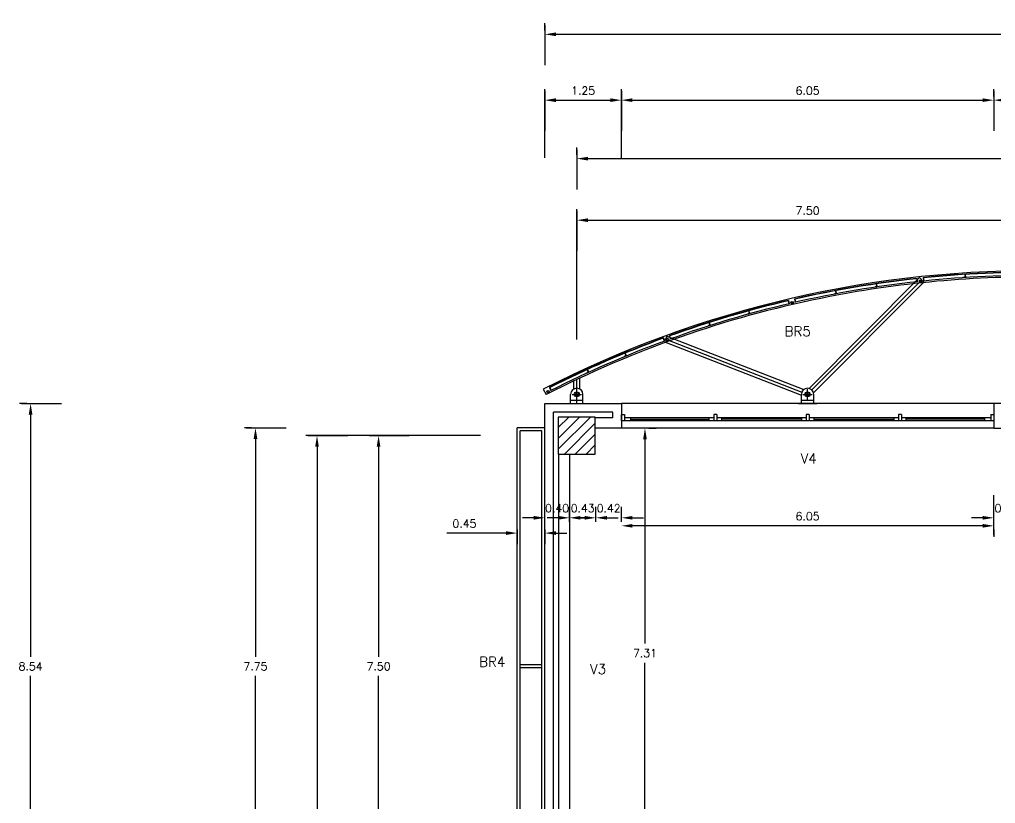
# Model space of a CAD drawing. Extents: x 19.8 to 90.6, y 5.5 to 74.
# Drawn here: x 19.97 to 35.83, y 61.26 to 74 of the extents above; entities that cross this region are included whole.
import ezdxf

# ---------------------------------------------------------------- set-up
doc = ezdxf.new("R2010")
doc.units = 0
doc.header["$MEASUREMENT"] = 0
for name, pattern in [('1st floor plan$0$Dash', [200, 100, -100]), ('Default', [0]), ('Solid', [0])]:
    doc.linetypes.add(name, pattern=pattern)
doc.layers.get('DEFPOINTS').update_dxf_attribs({"linetype": 'Solid'})
for name, color, linetype in [('1st floor plan$0$1F', 15, 'Continuous'), ('1st floor plan$0$1FIN', 15, 'Continuous'), ('1st floor plan$0$2F', 7, 'Continuous'), ('1st floor plan$0$2FIN', 7, 'Continuous'), ('1st floor plan$0$CAI', 52, 'Continuous'), ('1st floor plan$0$FAC', 142, 'Continuous'), ('1st floor plan$0$FACH', 142, 'Continuous'), ('1st floor plan$0$Hatch', 15, 'Continuous'), ('1st floor plan$0$Pillars', 30, 'Continuous'), ('Dimensions (COTAS)', 212, 'Solid'), ('Text O', 212, 'Default'), ('Xref_Plan', 7, 'Continuous')]:
    doc.layers.add(name, color=color, linetype=linetype)
doc.layers.add('1st floor plan$0$Interior Walls', color=7, linetype='Continuous', lineweight=30)
doc.layers.add('1st floor plan$0$Partitions', color=7, linetype='Continuous', lineweight=30)
doc.styles.add('Simplex', font='SIMPLEX.SHX')
doc.dimstyles.get("Standard").update_dxf_attribs({"dimtxt": 0.13, "dimasz": 0.18, "dimexe": 0.18, "dimexo": 0.0625, "dimgap": 0.09, "dimtad": 1, "dimtih": 1, "dimtoh": 1, "dimzin": 0, "dimdsep": 46, "dimtxsty": 'Simplex', "dimcen": 0.09, "dimadec": 0, "dimazin": 0, "dimtfac": 1, "dimtofl": 0, "dimtmove": 0, "dimatfit": 3, "dimfxl": 1, "dimtolj": 1, "dimtzin": 0, "dimarcsym": 0})

# ---------------------------------------------------------------- blocks, each defined once
blk = doc.blocks.new('*D76')
at = {"layer": 'DEFPOINTS', "color": 0}
for p in [(29.026, 71.737), (81.526, 71.737), (81.526, 71.737)]:
    blk.add_point(p, dxfattribs=at)
at = {"layer": 'Dimensions (COTAS)', "color": 0, "lineweight": -2}
for p, q in [((29.026, 71.799), (29.026, 71.917)), ((81.526, 71.799), (81.526, 71.917)), ((29.206, 71.737), (81.346, 71.737))]:
    blk.add_line(p, q, dxfattribs=at)
at = {"layer": 'Dimensions (COTAS)', "color": 0}
for points in [[(29.206, 71.767), (29.206, 71.707), (29.026, 71.737)], [(81.346, 71.767), (81.346, 71.707), (81.526, 71.737)]]:
    blk.add_solid(points, dxfattribs=at)
at = {"layer": 'Dimensions (COTAS)', "color": 0, "insert": (55.276, 71.892), "char_height": 0.13, "attachment_point": 5, "style": 'Simplex'}
blk.add_mtext('\\A1;52.50', dxfattribs=at)
blk = doc.blocks.new('*D77')
at = {"layer": 'DEFPOINTS', "color": 0}
for p in [(28.506, 73.757), (81.901, 73.757), (81.901, 73.757)]:
    blk.add_point(p, dxfattribs=at)
at = {"layer": 'Dimensions (COTAS)', "color": 0, "lineweight": -2}
for p, q in [((28.506, 73.82), (28.506, 73.937)), ((81.901, 73.82), (81.901, 73.937)), ((28.686, 73.757), (81.721, 73.757))]:
    blk.add_line(p, q, dxfattribs=at)
at = {"layer": 'Dimensions (COTAS)', "color": 0}
for points in [[(28.686, 73.787), (28.686, 73.727), (28.506, 73.757)], [(81.721, 73.787), (81.721, 73.727), (81.901, 73.757)]]:
    blk.add_solid(points, dxfattribs=at)
at = {"layer": 'Dimensions (COTAS)', "color": 0, "insert": (55.204, 73.912), "char_height": 0.13, "attachment_point": 5, "style": 'Simplex'}
blk.add_mtext('\\A1;53.40', dxfattribs=at)
blk = doc.blocks.new('*D82')
at = {"layer": 'DEFPOINTS', "color": 0}
for p in [(27.526, 67.237), (24.805, 52.237), (27.526, 52.237)]:
    blk.add_point(p, dxfattribs=at)
at = {"layer": 'Dimensions (COTAS)', "color": 0, "lineweight": -2}
for p, q in [((27.464, 67.237), (24.625, 67.237)), ((24.805, 67.057), (24.805, 59.892)), ((24.805, 52.417), (24.805, 59.582)), ((27.464, 52.237), (24.625, 52.237))]:
    blk.add_line(p, q, dxfattribs=at)
at = {"layer": 'Dimensions (COTAS)', "color": 0}
for points in [[(24.775, 67.057), (24.835, 67.057), (24.805, 67.237)], [(24.775, 52.417), (24.835, 52.417), (24.805, 52.237)]]:
    blk.add_solid(points, dxfattribs=at)
at = {"layer": 'Dimensions (COTAS)', "color": 0, "insert": (24.805, 59.737), "char_height": 0.13, "attachment_point": 5, "style": 'Simplex'}
blk.add_mtext('\\A1;15.00', dxfattribs=at)
blk = doc.blocks.new('L')
at = {"color": 0}
blk.add_line((0, 0.15), (0, -0.5), dxfattribs=at)
blk = doc.blocks.new('*D185')
at = {"layer": 'DEFPOINTS', "color": 0}
for p in [(20.151, 67.757), (20.151, 67.757), (20.151, 59.217)]:
    blk.add_point(p, dxfattribs=at)
at = {"layer": 'Dimensions (COTAS)', "color": 0, "lineweight": -2}
for p, q in [((20.089, 67.757), (19.971, 67.757)), ((20.151, 67.577), (20.151, 63.642)), ((20.151, 59.397), (20.151, 63.332)), ((20.089, 59.217), (19.971, 59.217))]:
    blk.add_line(p, q, dxfattribs=at)
at = {"layer": 'Dimensions (COTAS)', "color": 0}
for points in [[(20.121, 67.577), (20.181, 67.577), (20.151, 67.757)], [(20.121, 59.397), (20.181, 59.397), (20.151, 59.217)]]:
    blk.add_solid(points, dxfattribs=at)
at = {"layer": 'Dimensions (COTAS)', "color": 0, "insert": (20.151, 63.487), "char_height": 0.13, "attachment_point": 5, "style": 'Simplex'}
blk.add_mtext('\\A1;8.54', dxfattribs=at)
blk = doc.blocks.new('*D186')
at = {"layer": 'DEFPOINTS', "color": 0}
for p in [(23.805, 67.362), (23.805, 67.362), (23.805, 59.612)]:
    blk.add_point(p, dxfattribs=at)
at = {"layer": 'Dimensions (COTAS)', "color": 0, "lineweight": -2}
for p, q in [((23.743, 67.362), (23.625, 67.362)), ((23.805, 67.182), (23.805, 63.642)), ((23.805, 59.792), (23.805, 63.332)), ((23.743, 59.612), (23.625, 59.612))]:
    blk.add_line(p, q, dxfattribs=at)
at = {"layer": 'Dimensions (COTAS)', "color": 0}
for points in [[(23.775, 67.182), (23.835, 67.182), (23.805, 67.362)], [(23.775, 59.792), (23.835, 59.792), (23.805, 59.612)]]:
    blk.add_solid(points, dxfattribs=at)
at = {"layer": 'Dimensions (COTAS)', "color": 0, "insert": (23.805, 63.487), "char_height": 0.13, "attachment_point": 5, "style": 'Simplex'}
blk.add_mtext('\\A1;7.75', dxfattribs=at)
blk = doc.blocks.new('*D188')
at = {"layer": 'DEFPOINTS', "color": 0}
for p in [(29.751, 65.771), (29.751, 65.771), (35.801, 65.771)]:
    blk.add_point(p, dxfattribs=at)
at = {"layer": 'Dimensions (COTAS)', "color": 0, "lineweight": -2}
for p, q in [((29.751, 65.834), (29.751, 65.951)), ((35.621, 65.771), (29.931, 65.771)), ((35.801, 65.709), (35.801, 65.591))]:
    blk.add_line(p, q, dxfattribs=at)
at = {"layer": 'Dimensions (COTAS)', "color": 0}
for points in [[(29.931, 65.801), (29.931, 65.741), (29.751, 65.771)], [(35.621, 65.801), (35.621, 65.741), (35.801, 65.771)]]:
    blk.add_solid(points, dxfattribs=at)
at = {"layer": 'Dimensions (COTAS)', "color": 0, "insert": (32.776, 65.926), "char_height": 0.13, "attachment_point": 5, "style": 'Simplex'}
blk.add_mtext('\\A1;6.05', dxfattribs=at)
blk = doc.blocks.new('*D189')
at = {"layer": 'DEFPOINTS', "color": 0}
for p in [(36.526, 70.737), (29.026, 68.737), (36.526, 68.737)]:
    blk.add_point(p, dxfattribs=at)
at = {"layer": 'Dimensions (COTAS)', "color": 0, "lineweight": -2}
for p, q in [((29.026, 68.799), (29.026, 70.917)), ((36.526, 68.799), (36.526, 70.917)), ((29.206, 70.737), (36.346, 70.737))]:
    blk.add_line(p, q, dxfattribs=at)
at = {"layer": 'Dimensions (COTAS)', "color": 0}
for points in [[(29.206, 70.767), (29.206, 70.707), (29.026, 70.737)], [(36.346, 70.767), (36.346, 70.707), (36.526, 70.737)]]:
    blk.add_solid(points, dxfattribs=at)
at = {"layer": 'Dimensions (COTAS)', "color": 0, "insert": (32.776, 70.892), "char_height": 0.13, "attachment_point": 5, "style": 'Simplex'}
blk.add_mtext('\\A1;7.50', dxfattribs=at)
blk = doc.blocks.new('*D190')
at = {"layer": 'DEFPOINTS', "color": 0}
for p in [(30.134, 67.357), (30.134, 60.047), (30.134, 60.047)]:
    blk.add_point(p, dxfattribs=at)
at = {"layer": 'Dimensions (COTAS)', "color": 0, "lineweight": -2}
for p, q in [((30.196, 67.357), (30.314, 67.357)), ((30.134, 67.177), (30.134, 63.857)), ((30.134, 60.227), (30.134, 63.547)), ((30.071, 60.047), (29.954, 60.047))]:
    blk.add_line(p, q, dxfattribs=at)
at = {"layer": 'Dimensions (COTAS)', "color": 0}
for points in [[(30.104, 67.177), (30.164, 67.177), (30.134, 67.357)], [(30.104, 60.227), (30.164, 60.227), (30.134, 60.047)]]:
    blk.add_solid(points, dxfattribs=at)
at = {"layer": 'Dimensions (COTAS)', "color": 0, "insert": (30.134, 63.702), "char_height": 0.13, "attachment_point": 5, "style": 'Simplex'}
blk.add_mtext('\\A1;7.31', dxfattribs=at)
blk = doc.blocks.new('*D191')
at = {"layer": 'DEFPOINTS', "color": 0}
for p in [(27.526, 67.237), (25.805, 59.737), (27.526, 59.737)]:
    blk.add_point(p, dxfattribs=at)
at = {"layer": 'Dimensions (COTAS)', "color": 0, "lineweight": -2}
for p, q in [((27.464, 67.237), (25.625, 67.237)), ((25.805, 67.057), (25.805, 63.642)), ((25.805, 59.917), (25.805, 63.332)), ((27.464, 59.737), (25.625, 59.737))]:
    blk.add_line(p, q, dxfattribs=at)
at = {"layer": 'Dimensions (COTAS)', "color": 0}
for points in [[(25.775, 67.057), (25.835, 67.057), (25.805, 67.237)], [(25.775, 59.917), (25.835, 59.917), (25.805, 59.737)]]:
    blk.add_solid(points, dxfattribs=at)
at = {"layer": 'Dimensions (COTAS)', "color": 0, "insert": (25.805, 63.487), "char_height": 0.13, "attachment_point": 5, "style": 'Simplex'}
blk.add_mtext('\\A1;7.50', dxfattribs=at)
blk = doc.blocks.new('*D204')
at = {"layer": 'DEFPOINTS', "color": 0}
for p in [(28.906, 65.901), (28.906, 65.771), (29.336, 65.771)]:
    blk.add_point(p, dxfattribs=at)
at = {"layer": 'Dimensions (COTAS)', "color": 0, "lineweight": -2}
for p, q in [((28.906, 65.834), (28.906, 66.081)), ((29.336, 65.834), (29.336, 66.081)), ((28.726, 65.901), (28.546, 65.901)), ((29.516, 65.901), (29.696, 65.901))]:
    blk.add_line(p, q, dxfattribs=at)
at = {"layer": 'Dimensions (COTAS)', "color": 0}
for points in [[(28.726, 65.931), (28.726, 65.871), (28.906, 65.901)], [(29.516, 65.931), (29.516, 65.871), (29.336, 65.901)]]:
    blk.add_solid(points, dxfattribs=at)
at = {"layer": 'Dimensions (COTAS)', "color": 0, "insert": (29.121, 66.056), "char_height": 0.13, "attachment_point": 5, "style": 'Simplex'}
blk.add_mtext('\\A1;0.43', dxfattribs=at)
blk = doc.blocks.new('*D205')
at = {"layer": 'DEFPOINTS', "color": 0}
for p in [(29.336, 65.901), (29.336, 65.771), (29.751, 65.771)]:
    blk.add_point(p, dxfattribs=at)
at = {"layer": 'Dimensions (COTAS)', "color": 0, "lineweight": -2}
for p, q in [((29.336, 65.834), (29.336, 66.081)), ((29.751, 65.834), (29.751, 66.081)), ((29.156, 65.901), (28.976, 65.901)), ((29.931, 65.901), (30.111, 65.901))]:
    blk.add_line(p, q, dxfattribs=at)
at = {"layer": 'Dimensions (COTAS)', "color": 0}
for points in [[(29.156, 65.931), (29.156, 65.871), (29.336, 65.901)], [(29.931, 65.931), (29.931, 65.871), (29.751, 65.901)]]:
    blk.add_solid(points, dxfattribs=at)
at = {"layer": 'Dimensions (COTAS)', "color": 0, "insert": (29.544, 66.056), "char_height": 0.13, "attachment_point": 5, "style": 'Simplex'}
blk.add_mtext('\\A1;0.42', dxfattribs=at)
blk = doc.blocks.new('*D206')
at = {"layer": 'DEFPOINTS', "color": 0}
for p in [(28.056, 65.771), (28.056, 65.653), (28.506, 65.771)]:
    blk.add_point(p, dxfattribs=at)
at = {"layer": 'Dimensions (COTAS)', "color": 0, "lineweight": -2}
for p, q in [((27.876, 65.653), (26.913, 65.653)), ((28.056, 65.709), (28.056, 65.473)), ((28.506, 65.709), (28.506, 65.473)), ((28.686, 65.653), (28.866, 65.653))]:
    blk.add_line(p, q, dxfattribs=at)
at = {"layer": 'Dimensions (COTAS)', "color": 0}
for points in [[(27.876, 65.683), (27.876, 65.623), (28.056, 65.653)], [(28.686, 65.683), (28.686, 65.623), (28.506, 65.653)]]:
    blk.add_solid(points, dxfattribs=at)
at = {"layer": 'Dimensions (COTAS)', "color": 0, "insert": (27.201, 65.808), "char_height": 0.13, "attachment_point": 5, "style": 'Simplex'}
blk.add_mtext('\\A1;0.45', dxfattribs=at)
blk = doc.blocks.new('*D207')
at = {"layer": 'DEFPOINTS', "color": 0}
for p in [(28.506, 65.901), (28.506, 65.771), (28.906, 65.771)]:
    blk.add_point(p, dxfattribs=at)
at = {"layer": 'Dimensions (COTAS)', "color": 0, "lineweight": -2}
for p, q in [((28.506, 65.834), (28.506, 66.081)), ((28.906, 65.834), (28.906, 66.081)), ((28.326, 65.901), (28.146, 65.901)), ((29.086, 65.901), (29.266, 65.901))]:
    blk.add_line(p, q, dxfattribs=at)
at = {"layer": 'Dimensions (COTAS)', "color": 0}
for points in [[(28.326, 65.931), (28.326, 65.871), (28.506, 65.901)], [(29.086, 65.931), (29.086, 65.871), (28.906, 65.901)]]:
    blk.add_solid(points, dxfattribs=at)
at = {"layer": 'Dimensions (COTAS)', "color": 0, "insert": (28.706, 66.056), "char_height": 0.13, "attachment_point": 5, "style": 'Simplex'}
blk.add_mtext('\\A1;0.40', dxfattribs=at)
blk = doc.blocks.new('*D211')
at = {"layer": 'DEFPOINTS', "color": 0}
for p in [(35.801, 65.901), (35.801, 65.771), (36.216, 65.771)]:
    blk.add_point(p, dxfattribs=at)
at = {"layer": 'Dimensions (COTAS)', "color": 0, "lineweight": -2}
for p, q in [((35.801, 65.834), (35.801, 66.081)), ((36.216, 65.834), (36.216, 66.081)), ((35.621, 65.901), (35.441, 65.901)), ((36.396, 65.901), (36.576, 65.901))]:
    blk.add_line(p, q, dxfattribs=at)
at = {"layer": 'Dimensions (COTAS)', "color": 0}
for points in [[(35.621, 65.931), (35.621, 65.871), (35.801, 65.901)], [(36.396, 65.931), (36.396, 65.871), (36.216, 65.901)]]:
    blk.add_solid(points, dxfattribs=at)
at = {"layer": 'Dimensions (COTAS)', "color": 0, "insert": (36.009, 66.056), "char_height": 0.13, "attachment_point": 5, "style": 'Simplex'}
blk.add_mtext('\\A1;0.42', dxfattribs=at)
blk = doc.blocks.new('*D216')
at = {"layer": 'DEFPOINTS', "color": 0}
for p in [(29.751, 72.687), (35.801, 72.687), (35.801, 72.687)]:
    blk.add_point(p, dxfattribs=at)
at = {"layer": 'Dimensions (COTAS)', "color": 0, "lineweight": -2}
for p, q in [((29.751, 72.749), (29.751, 72.867)), ((35.801, 72.749), (35.801, 72.867)), ((29.931, 72.687), (35.621, 72.687))]:
    blk.add_line(p, q, dxfattribs=at)
at = {"layer": 'Dimensions (COTAS)', "color": 0}
for points in [[(29.931, 72.717), (29.931, 72.657), (29.751, 72.687)], [(35.621, 72.717), (35.621, 72.657), (35.801, 72.687)]]:
    blk.add_solid(points, dxfattribs=at)
at = {"layer": 'Dimensions (COTAS)', "color": 0, "insert": (32.776, 72.842), "char_height": 0.13, "attachment_point": 5, "style": 'Simplex'}
blk.add_mtext('\\A1;6.05', dxfattribs=at)
blk = doc.blocks.new('*D217')
at = {"layer": 'DEFPOINTS', "color": 0}
for p in [(29.751, 72.687), (28.506, 71.687), (29.751, 71.687)]:
    blk.add_point(p, dxfattribs=at)
at = {"layer": 'Dimensions (COTAS)', "color": 0, "lineweight": -2}
for p, q in [((28.506, 71.749), (28.506, 72.867)), ((29.751, 71.749), (29.751, 72.867)), ((28.686, 72.687), (29.571, 72.687))]:
    blk.add_line(p, q, dxfattribs=at)
at = {"layer": 'Dimensions (COTAS)', "color": 0}
for points in [[(28.686, 72.717), (28.686, 72.657), (28.506, 72.687)], [(29.571, 72.717), (29.571, 72.657), (29.751, 72.687)]]:
    blk.add_solid(points, dxfattribs=at)
at = {"layer": 'Dimensions (COTAS)', "color": 0, "insert": (29.129, 72.842), "char_height": 0.13, "attachment_point": 5, "style": 'Simplex'}
blk.add_mtext('\\A1;1.25', dxfattribs=at)
blk = doc.blocks.new('*D219')
at = {"layer": 'DEFPOINTS', "color": 0}
for p in [(35.801, 72.687), (37.251, 72.687), (37.251, 72.687)]:
    blk.add_point(p, dxfattribs=at)
at = {"layer": 'Dimensions (COTAS)', "color": 0, "lineweight": -2}
for p, q in [((35.801, 72.749), (35.801, 72.867)), ((37.251, 72.749), (37.251, 72.867)), ((35.981, 72.687), (37.071, 72.687))]:
    blk.add_line(p, q, dxfattribs=at)
at = {"layer": 'Dimensions (COTAS)', "color": 0}
for points in [[(35.981, 72.717), (35.981, 72.657), (35.801, 72.687)], [(37.071, 72.717), (37.071, 72.657), (37.251, 72.687)]]:
    blk.add_solid(points, dxfattribs=at)
at = {"layer": 'Dimensions (COTAS)', "color": 0, "insert": (36.526, 72.842), "char_height": 0.13, "attachment_point": 5, "style": 'Simplex'}
blk.add_mtext('\\A1;1.45', dxfattribs=at)
blk = doc.blocks.new('1st floor plan$0$P2')
at = {"layer": '1st floor plan$0$Hatch'}
h = blk.add_hatch(dxfattribs=at)
h.set_pattern_fill('ANSI31', color=256, style=0)
h.set_pattern_definition([(45, (-41.75321, -29.09718), (-0.08838835, 0.08838835), [])])
h.paths.add_polyline_path([(-0.3, 0.3), (-0.3, -0.3), (0.3, -0.3), (0.3, 0.3)])
at = {"layer": '1st floor plan$0$Pillars'}
blk.add_lwpolyline([(-0.3, -0.3), (0.3, -0.3), (0.3, 0.3), (-0.3, 0.3)], close=True, dxfattribs=at)
blk = doc.blocks.new('1st floor plan$0$P1')
at = {"layer": '1st floor plan$0$1F'}
blk.add_lwpolyline([(-0.3, 0.29), (-0.595, 0.29), (-0.595, 0.39), (0.595, 0.39), (0.595, 0.29), (0.3, 0.29)], dxfattribs=at)
at = {"layer": '1st floor plan$0$Partitions'}
blk.add_lwpolyline([(-0.725, 0.12), (-0.31, 0.12), (-0.31, -0.31), (0.31, -0.31), (0.31, 0.12), (0.725, 0.12), (0.725, 0.52), (-0.725, 0.52)], close=True, dxfattribs=at)
at = {"layer": '1st floor plan$0$Interior Walls'}
blk.add_blockref('1st floor plan$0$P2', (0, 0), dxfattribs=at)
blk = doc.blocks.new('1st floor plan$0$J1')
at = {"layer": '1st floor plan$0$2F', "linetype": 'Continuous'}
for p, q in [((6.05, 0.4), (0, 0.4)), ((6.05, 0), (0, 0))]:
    blk.add_line(p, q, dxfattribs=at)
at = {"layer": '1st floor plan$0$CAI'}
for p, q in [((0, 0.22), (0.05, 0.22)), ((0, 0.12), (0, 0.22)), ((2.925, 0.17), (2.925, 0.12)), ((3, 0.22), (3, 0.12)), ((3.05, 0.22), (3.05, 0.12)), ((3.125, 0.17), (3.125, 0.12)), ((6.05, 0.22), (6.05, 0.12))]:
    blk.add_line(p, q, dxfattribs=at)
at = {"layer": '1st floor plan$0$CAI', "linetype": 'Continuous'}
for p, q in [((0.05, 0.22), (0.05, 0.12)), ((1.5, 0.17), (0.05, 0.17)), ((0.15, 0.17), (0.15, 0.12)), ((1.425, 0.12), (1.425, 0.17)), ((1.55, 0.22), (1.5, 0.22)), ((1.5, 0.22), (1.5, 0.12)), ((1.55, 0.22), (1.55, 0.12)), ((3, 0.17), (1.55, 0.17)), ((1.625, 0.17), (1.625, 0.12)), ((3.05, 0.22), (3, 0.22)), ((4.5, 0.17), (3.05, 0.17)), ((4.425, 0.17), (4.425, 0.12)), ((4.55, 0.22), (4.5, 0.22)), ((4.5, 0.22), (4.5, 0.12)), ((4.55, 0.22), (4.55, 0.12)), ((6, 0.17), (4.55, 0.17)), ((4.625, 0.12), (4.625, 0.17)), ((5.9, 0.17), (5.9, 0.12)), ((6, 0.22), (6.05, 0.22)), ((6, 0.22), (6, 0.12)), ((6.05, 0.12), (0, 0.12)), ((1.55, 0.12), (1.5, 0.12))]:
    blk.add_line(p, q, dxfattribs=at)
at = {"layer": '1st floor plan$0$CAI', "color": 15}
for p, q in [((0.15, 0.145), (1.425, 0.145)), ((2.925, 0.145), (1.625, 0.145)), ((3.125, 0.145), (4.425, 0.145)), ((5.9, 0.145), (4.625, 0.145))]:
    blk.add_line(p, q, dxfattribs=at)
blk = doc.blocks.new('1st floor plan$0$BR 5')
at = {"color": 0}
for p, q in [((2.557, 2.098), (2.559, 2.053)), ((2.557, 2.098), (2.559, 2.053)), ((2.562, 2.098), (2.565, 2.048)), ((2.562, 2.098), (2.565, 2.048)), ((3.203, 2.082), (3.203, 2.077)), ((3.203, 2.082), (3.203, 2.077)), ((3.227, 2.128), (3.228, 2.083)), ((3.227, 2.128), (3.228, 2.083)), ((3.232, 2.128), (3.233, 2.078)), ((3.232, 2.128), (3.233, 2.078)), ((3.895, 2.133), (3.894, 2.083)), ((3.895, 2.133), (3.894, 2.083)), ((3.9, 2.138), (3.899, 2.083)), ((3.9, 2.138), (3.899, 2.083)), ((4, 2.156), (3.998, 2.056)), ((1.82, 2.046), (0.026, 0.247)), ((1.836, 1.991), (0.071, 0.221)), ((1.891, 1.975), (0.097, 0.176)), ((1.114, 1.944), (1.12, 1.899)), ((1.114, 1.944), (1.12, 1.899)), ((1.119, 1.945), (1.126, 1.895)), ((1.119, 1.945), (1.126, 1.895)), ((1.776, 2.03), (1.782, 1.98)), ((1.776, 2.03), (1.782, 1.98)), ((1.781, 2.035), (1.787, 1.98)), ((1.781, 2.035), (1.787, 1.98)), ((1.82, 2.046), (1.891, 1.975)), ((1.88, 2.046), (1.886, 1.991)), ((1.886, 2.041), (1.891, 1.991)), ((2.535, 2.051), (2.535, 2.046)), ((2.535, 2.051), (2.535, 2.046)), ((0.436, 1.784), (0.437, 1.779)), ((0.436, 1.784), (0.437, 1.779)), ((0.452, 1.833), (0.461, 1.788)), ((0.452, 1.833), (0.461, 1.788)), ((0.457, 1.833), (0.467, 1.784)), ((0.457, 1.833), (0.467, 1.784)), ((1.096, 1.896), (1.096, 1.891)), ((1.096, 1.896), (1.096, 1.891)), ((-0.314, 1.67), (-0.303, 1.622)), ((-0.31, 1.676), (-0.298, 1.623)), ((-0.213, 1.699), (-0.2, 1.645)), ((-0.213, 1.699), (-0.2, 1.645)), ((-0.207, 1.695), (-0.195, 1.647)), ((-0.207, 1.695), (-0.195, 1.647)), ((-0.973, 1.455), (-0.972, 1.45)), ((-0.961, 1.505), (-0.949, 1.462)), ((-0.956, 1.507), (-0.943, 1.458)), ((-1.604, 1.315), (-1.591, 1.272)), ((-1.599, 1.316), (-1.584, 1.268)), ((-1.614, 1.264), (-1.613, 1.259)), ((-2.345, 1.061), (-2.328, 1.014)), ((-2.342, 1.067), (-2.323, 1.016)), ((-2.342, 1.067), (-2.323, 1.016)), ((-2.287, 1.094), (-2.323, 1.001)), ((-2.323, 1.001), (-0.1, 0.135)), ((-2.287, 1.094), (-0.063, 0.228)), ((-2.278, 1.037), (-0.093, 0.186)), ((-2.248, 1.101), (-2.229, 1.05)), ((-2.242, 1.098), (-2.225, 1.051)), ((-2.968, 0.819), (-2.951, 0.777)), ((-2.963, 0.821), (-2.944, 0.774)), ((-2.974, 0.767), (-2.972, 0.763)), ((-3.587, 0.5), (-3.585, 0.495)), ((-3.583, 0.551), (-3.564, 0.51)), ((-3.578, 0.553), (-3.557, 0.508)), ((-3.8, 0.237), (-3.8, 0.367)), ((-3.75, 0.25), (-3.75, 0.391)), ((-3.7, 0.237), (-3.7, 0.414)), ((-4.295, 0.234), (-4.249, 0.145)), ((-4.196, 0.262), (-4.171, 0.213)), ((-4.19, 0.26), (-4.167, 0.215)), ((-3.75, -0.008), (-3.75, 0.308)), ((-3.75, 0.05), (-3.75, 0.233)), ((0, 0.05), (0, 0.233)), ((-3.85, 0), (-3.85, 0.15)), ((-3.65, 0.05), (-3.85, 0.05)), ((-3.825, 0.15), (-3.675, 0.15)), ((-3.65, 0), (-3.65, 0.15)), ((-0.1, 0), (-0.1, 0.15)), ((0.1, 0.05), (-0.1, 0.05)), ((-0.075, 0.15), (0.075, 0.15)), ((0.1, 0), (0.1, 0.15))]:
    blk.add_line(p, q, dxfattribs=at)
at = {"color": 0, "linetype": 'Continuous'}
blk.add_line((-0.15, 0), (0.15, 0), dxfattribs=at)
at = {"color": 0}
for centre, radius in [((3.949, 2.087), 0.02), ((3.949, 2.087), 0.015), ((1.836, 1.991), 0.02), ((1.836, 1.991), 0.015), ((-0.25, 1.639), 0.02), ((-0.25, 1.639), 0.015), ((-2.278, 1.037), 0.025), ((-2.278, 1.037), 0.015), ((-4.218, 0.195), 0.02), ((-4.218, 0.195), 0.015), ((-3.75, 0.15), 0.04), ((-3.75, 0.15), 0.03), ((0, 0.15), 0.04), ((0, 0.15), 0.03)]:
    blk.add_circle(centre, radius, dxfattribs=at)
at = {"color": 0, "linetype": 'Continuous'}
for radius, start, end in [(17.5, 88.9663, 117.1249), (17.4, 88.9654, 101.4942), (17.4, 101.4942, 117.1258)]:
    blk.add_arc((3.684, -15.341), radius, start, end, dxfattribs=at)
at = {"color": 0, "linetype": '1st floor plan$0$Dash'}
for radius, start, end in [(17.48, 89.2939, 95.924), (17.48, 89.2939, 95.924), (17.475, 89.3104, 95.9076), (17.475, 89.3104, 95.9076), (17.43, 91.5011, 91.5833), (17.43, 91.5011, 91.5833), (17.425, 91.4846, 91.5833), (17.425, 91.4846, 91.5833), (17.48, 96.2517, 102.8817), (17.48, 96.2517, 102.8817), (17.475, 96.2682, 102.8653), (17.475, 96.2682, 102.8653), (17.43, 93.7001, 93.7823), (17.43, 93.7001, 93.7823), (17.425, 93.6837, 93.7823), (17.425, 93.6837, 93.7823), (17.43, 100.6579, 100.74), (17.43, 100.6579, 100.74), (17.425, 100.6414, 100.7401), (17.425, 100.6414, 100.7401), (17.43, 98.4588, 98.541), (17.43, 98.4588, 98.541), (17.425, 98.4424, 98.5411), (17.425, 98.4424, 98.5411), (17.48, 103.2095, 109.8396), (17.475, 103.226, 109.8231), (17.43, 105.4166, 105.4988), (17.425, 105.4002, 105.4988), (17.43, 107.6156, 107.6978), (17.425, 107.5992, 107.6978), (17.48, 110.1673, 116.7973), (17.475, 110.1838, 116.7809), (17.43, 112.3744, 112.4565), (17.425, 112.3579, 112.4566), (17.43, 114.5734, 114.6556), (17.425, 114.5569, 114.6556)]:
    blk.add_arc((3.684, -15.341), radius, start, end, dxfattribs=at)
at = {"color": 0}
for centre, radius, start, end in [((3.684, -15.341), 17.425, 89.2945, 95.9235), ((3.684, -15.341), 17.425, 96.2523, 102.8813), ((3.684, -15.341), 17.425, 96.2523, 102.8813), ((3.684, -15.341), 17.425, 103.2101, 109.839), ((3.684, -15.341), 17.425, 110.1678, 116.7968), ((-3.75, 0.15), 0.1, 0, 180), ((0, 0.15), 0.1, 0, 180)]:
    blk.add_arc(centre, radius, start, end, dxfattribs=at)
blk = doc.blocks.new('1st floor plan')
at = {"layer": '1st floor plan$0$1FIN'}
for p, q in [((28.646, 59.357), (28.646, 67.617)), ((29.611, 67.617), (28.646, 67.617)), ((29.611, 67.527), (29.611, 67.617)), ((29.611, 67.527), (29.326, 67.527)), ((29.336, 67.357), (29.326, 67.357)), ((28.736, 60.037), (28.736, 66.937)), ((28.906, 66.927), (28.906, 66.937))]:
    blk.add_line(p, q, dxfattribs=at)
at = {"layer": '1st floor plan$0$FAC'}
for p, q in [((28.056, 59.612), (28.056, 67.362)), ((28.506, 67.362), (28.056, 67.362)), ((28.106, 59.662), (28.106, 67.312)), ((28.456, 67.312), (28.106, 67.312)), ((28.456, 59.662), (28.456, 67.312)), ((28.456, 63.512), (28.106, 63.512)), ((28.456, 63.462), (28.106, 63.462))]:
    blk.add_line(p, q, dxfattribs=at)
at = {"layer": '1st floor plan$0$Partitions'}
blk.add_lwpolyline([(28.906, 66.927), (28.906, 60.047), (30.681, 60.047), (30.681, 59.877), (30.618, 59.877), (30.618, 59.217), (28.506, 59.217), (28.506, 67.757), (29.751, 67.757), (29.751, 67.357), (29.336, 67.357)], dxfattribs=at)
blk.add_blockref('1st floor plan$0$P1', (36.526, 67.237))
at = {"layer": '1st floor plan$0$2FIN'}
blk.add_blockref('1st floor plan$0$J1', (29.751, 67.357), dxfattribs=at)
at = {"layer": '1st floor plan$0$FACH'}
blk.add_blockref('1st floor plan$0$BR 5', (32.776, 67.757), dxfattribs=at)
at = {"layer": '1st floor plan$0$Partitions'}
blk.add_blockref('1st floor plan$0$P2', (29.026, 67.237), dxfattribs=at)

msp = doc.modelspace()

# ---------------------------------------------------------------- linework, layer by layer
at = {"layer": 'Dimensions (COTAS)'}
for p, q in [((28.506, 73.907), (28.506, 73.257)), ((28.506, 72.837), (28.506, 72.187)), ((29.751, 72.837), (29.751, 72.187)), ((35.801, 72.837), (35.801, 72.187)), ((29.026, 71.887), (29.026, 71.237)), ((29.026, 70.887), (29.026, 70.237))]:
    msp.add_line(p, q, dxfattribs=at)

# ---------------------------------------------------------------- block references
for p, rotation in [((20.151, 67.757), 90.00000000000323), ((23.805, 67.362), 90.00000000000323), ((24.805, 67.237), 90.00000000000323), ((25.805, 67.237), 90.00000000000323), ((35.801, 65.771), 180.0000000000034)]:
    msp.add_blockref('L', p, dxfattribs=dict(at, rotation=rotation))
at = {"layer": 'Xref_Plan'}
msp.add_blockref('1st floor plan', (0, 0), dxfattribs=at)

# ---------------------------------------------------------------- texts
at = {"layer": 'Text O', "style": 'Simplex'}
for s, p in [('BR5', (32.403, 68.852)), ('V4', (32.665, 66.784)), ('BR4', (27.439, 63.482)), ('V3', (29.242, 63.362))]:
    msp.add_text(s, height=0.16, dxfattribs=at).set_placement(p)

# ---------------------------------------------------------------- dimensions: what is measured, and where the dimension line sits
at = {"layer": 'Dimensions (COTAS)'}
for base, p1, p2, angle, picture, middle in [((81.90138, 73.75709), (28.50636, 73.75709), (81.90138, 73.75709), 0, '*D77', (55.20387, 73.91209)), ((29.75138, 72.68695), (28.50636, 71.68695), (29.75138, 71.68695), 0, '*D217', (29.12887, 72.84195)), ((35.801, 72.687), (29.751, 72.687), (35.801, 72.687), 0, '*D216', (32.776, 72.842)), ((37.251, 72.687), (35.801, 72.687), (37.251, 72.687), 0, '*D219', (36.526, 72.842)), ((81.526, 71.737), (29.026, 71.737), (81.526, 71.737), 0, '*D76', (55.276, 71.892)), ((36.526, 70.737), (29.026, 68.737), (36.526, 68.737), 0, '*D189', (32.776, 70.892)), ((20.151, 67.757), (20.151, 59.217), (20.151, 67.757), 90, '*D185', (20.151, 63.487)), ((24.805, 52.237), (27.526, 67.237), (27.526, 52.237), 90, '*D82', (24.805, 59.737)), ((25.805, 59.737), (27.526, 67.237), (27.526, 59.737), 90, '*D191', (25.805, 63.487)), ((30.134, 60.047), (30.134, 67.357), (30.134, 60.047), 90, '*D190', (30.134, 63.702)), ((29.751, 65.771), (35.801, 65.771), (29.751, 65.771), 0, '*D188', (32.776, 65.926))]:
    dim = msp.add_linear_dim(base=base, p1=p1, p2=p2, angle=angle, dimstyle='Standard', dxfattribs=at)
    dim.commit()
    dim.dimension.update_dxf_attribs({"geometry": picture, "text_midpoint": middle})
dim = msp.add_linear_dim(base=(23.805, 67.362), p1=(23.805, 59.612), p2=(23.805, 67.362), angle=90, text='7.75', dimstyle='Standard', dxfattribs=at)
dim.commit()
dim.dimension.update_dxf_attribs({"geometry": '*D186', "text_midpoint": (23.805, 63.487)})
for base, p1, p2, picture, middle in [((28.506, 65.901), (28.906, 65.771), (28.506, 65.771), '*D207', (28.706, 65.901)), ((28.906, 65.901), (29.336, 65.771), (28.906, 65.771), '*D204', (29.121, 65.901)), ((29.336378, 65.901407), (29.751379, 65.771407), (29.336378, 65.771407), '*D205', (29.543878, 65.901407)), ((35.801377, 65.901407), (36.216379, 65.771407), (35.801377, 65.771407), '*D211', (36.008878, 65.901407)), ((28.056, 65.653), (28.506, 65.771), (28.056, 65.771), '*D206', (27.201, 65.653))]:
    dim = msp.add_linear_dim(base=base, p1=p1, p2=p2, angle=0, dimstyle='Standard', dxfattribs=at)
    dim.commit()
    dim.dimension.update_dxf_attribs({"geometry": picture, "text_midpoint": middle, "dimtype": 160})

doc.saveas('drawing.dxf')
